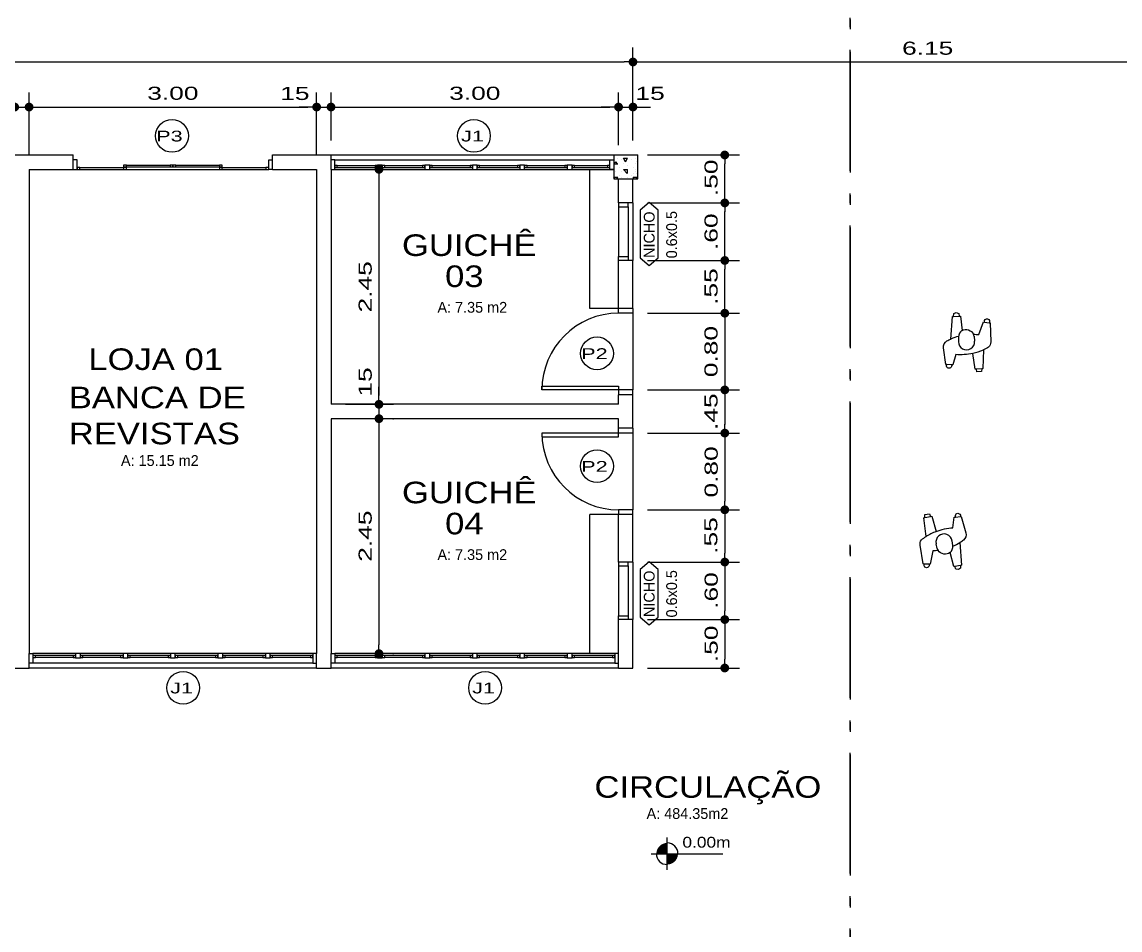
# Model space of a CAD drawing. Extents: x -13.6 to 37.9, y -332.9 to -283.8.
# Drawn here: x 2.1 to 13.56, y -302.23 to -292.76 of the extents above; entities that cross this region are included whole.
import ezdxf
from ezdxf.enums import TextEntityAlignment as Align

# ---------------------------------------------------------------- set-up
doc = ezdxf.new("R2010")
doc.units = 0
doc.header["$LTSCALE"] = 0.525
doc.header["$MEASUREMENT"] = 0
doc.header["$PDSIZE"] = -5
doc.linetypes.add('TRACOPT', pattern=[1.1, 0.8, -0.15, 0, -0.15])
doc.layers.get('0').update_dxf_attribs({"linetype": 'CONTINUOUS'})
doc.layers.get('DEFPOINTS').update_dxf_attribs({"linetype": 'CONTINUOUS'})
for name, color, linetype in [('COTA', 13, 'CONTINUOUS'), ('ESPECARQ', 1, 'CONTINUOUS'), ('ESQUADRIA', 2, 'CONTINUOUS'), ('FOLHA', 1, 'CONTINUOUS'), ('LINVISTA', 13, 'CONTINUOUS'), ('MOBIL', 1, 'CONTINUOUS'), ('MOBIL_I', 13, 'CONTINUOUS'), ('PAREDE', 6, 'CONTINUOUS'), ('PILARES', 5, 'CONTINUOUS'), ('RECUO', 13, 'TRACOPT'), ('REG120-160', 5, 'CONTINUOUS'), ('REG60-100', 2, 'CONTINUOUS'), ('UNIDADE', 4, 'CONTINUOUS')]:
    doc.layers.add(name, color=color, linetype=linetype)
doc.styles.add('REGUA100', font='romnswin', dxfattribs={"width": 1.2})
doc.styles.add('REGUA120', font='romnswin', dxfattribs={"width": 1.2})
doc.styles.add('REGUA60', font='romnswin', dxfattribs={"width": 1.5})
doc.styles.add('REGUA80', font='romnswin', dxfattribs={"width": 1.5})
doc.dimstyles.new('STANDARD$0', dxfattribs={"dimscale": 0.05, "dimtxt": 1.8, "dimasz": 1.2, "dimexe": 2, "dimexo": 2, "dimgap": 0.98, "dimtad": 1, "dimrnd": 0.5, "dimzin": 0, "dimdsep": 46, "dimtxsty": 'REGUA80', "dimblk1": 'DOT', "dimblk2": 'DOT', "dimsah": 1, "dimcen": 4, "dimdle": 4, "dimclrd": 22, "dimclre": 22, "dimclrt": 2, "dimadec": 0, "dimazin": 0, "dimtfac": 1, "dimtmove": 0, "dimatfit": 3, "dimldrblk": 'DOT', "dimfxl": 1, "dimtolj": 1, "dimtzin": 0, "dimarcsym": 0})

# ---------------------------------------------------------------- blocks, each defined once
blk = doc.blocks.new('_DOT')
at = {"color": 0, "linetype": 'ByBlock'}
blk.add_line((-0.5, 0), (-1, 0), dxfattribs=at)
at = {"color": 0, "linetype": 'ByBlock', "const_width": 0.5}
blk.add_lwpolyline([(-0.25, 0, 1), (0.25, 0, 1)], format="xyb", close=True, dxfattribs=at)
blk = doc.blocks.new('*D18')
at = {"color": 22, "linetype": 'ByBlock', "ltscale": 3}
for p, q in [((2.178, -294.15), (2.178, -293.5)), ((1.937, -293.652), (1.846, -293.652)), ((2.028, -293.652), (2.178, -293.652)), ((2.27, -293.652), (2.361, -293.652))]:
    blk.add_line(p, q, dxfattribs=at)
at = {"layer": 'DEFPOINTS', "color": 0, "linetype": 'ByBlock', "ltscale": 3}
for p in [(2.178, -293.652), (2.028, -294.302), (2.178, -294.302)]:
    blk.add_point(p, dxfattribs=at)
at = {"color": 22, "linetype": 'ByBlock', "ltscale": 3, "xscale": 0.09119999999999999, "yscale": 0.09119999999999999, "zscale": 0.09119999999999999}
blk.add_blockref('_DOT', (2.028, -293.652), dxfattribs=at)
at = {"color": 22, "linetype": 'ByBlock', "ltscale": 3, "xscale": 0.09119999999999999, "yscale": 0.09119999999999999, "zscale": 0.09119999999999999, "rotation": 180}
blk.add_blockref('_DOT', (2.178, -293.652), dxfattribs=at)
at = {"color": 2, "linetype": 'ByBlock', "ltscale": 3, "insert": (1.839, -293.51), "char_height": 0.1368, "attachment_point": 5, "style": 'REGUA80'}
blk.add_mtext('\\A1;{15}', dxfattribs=at)
blk = doc.blocks.new('COTAPT')
at = {"color": 0, "linetype": 'ByBlock', "ltscale": 3}
blk.add_line((0, 0), (200, 0), dxfattribs=at)
at = {"color": 6, "linetype": 'ByBlock', "ltscale": 3}
blk.add_lwpolyline([(-20, 20), (20, 20), (20, -20), (-20, -20)], close=True, dxfattribs=at)
blk = doc.blocks.new('*D19')
at = {"color": 22, "linetype": 'ByBlock', "ltscale": 3}
for p, q in [((5.178, -294.15), (5.178, -293.5)), ((2.27, -293.652), (5.087, -293.652))]:
    blk.add_line(p, q, dxfattribs=at)
at = {"layer": 'DEFPOINTS', "color": 0, "linetype": 'ByBlock', "ltscale": 3}
for p in [(5.178, -293.652), (2.178, -294.302), (5.178, -294.302)]:
    blk.add_point(p, dxfattribs=at)
at = {"color": 22, "linetype": 'ByBlock', "ltscale": 3, "xscale": 0.09119999999999999, "yscale": 0.09119999999999999, "zscale": 0.09119999999999999, "rotation": 180}
blk.add_blockref('_DOT', (2.178, -293.652), dxfattribs=at)
at = {"color": 22, "linetype": 'ByBlock', "ltscale": 3, "xscale": 0.09119999999999999, "yscale": 0.09119999999999999, "zscale": 0.09119999999999999}
blk.add_blockref('_DOT', (5.178, -293.652), dxfattribs=at)
at = {"color": 2, "linetype": 'ByBlock', "ltscale": 3, "insert": (3.678, -293.509), "char_height": 0.1368, "attachment_point": 5, "style": 'REGUA80'}
blk.add_mtext('\\A1;3.00', dxfattribs=at)
blk = doc.blocks.new('*D20')
at = {"color": 22, "linetype": 'ByBlock', "ltscale": 3}
for p, q in [((5.328, -294), (5.328, -293.5)), ((5.087, -293.652), (4.996, -293.652)), ((5.178, -293.652), (5.328, -293.652)), ((5.42, -293.652), (5.511, -293.652))]:
    blk.add_line(p, q, dxfattribs=at)
at = {"layer": 'DEFPOINTS', "color": 0, "linetype": 'ByBlock', "ltscale": 3}
for p in [(5.328, -293.652), (5.328, -294.152), (5.178, -294.302)]:
    blk.add_point(p, dxfattribs=at)
at = {"color": 22, "linetype": 'ByBlock', "ltscale": 3, "xscale": 0.09119999999999999, "yscale": 0.09119999999999999, "zscale": 0.09119999999999999}
blk.add_blockref('_DOT', (5.178, -293.652), dxfattribs=at)
at = {"color": 22, "linetype": 'ByBlock', "ltscale": 3, "xscale": 0.09119999999999999, "yscale": 0.09119999999999999, "zscale": 0.09119999999999999, "rotation": 180}
blk.add_blockref('_DOT', (5.328, -293.652), dxfattribs=at)
at = {"color": 2, "linetype": 'ByBlock', "ltscale": 3, "insert": (4.951, -293.511), "char_height": 0.1368, "attachment_point": 5, "style": 'REGUA80'}
blk.add_mtext('\\A1;{15}', dxfattribs=at)
blk = doc.blocks.new('*D21')
at = {"color": 22, "linetype": 'ByBlock', "ltscale": 3}
for p, q in [((8.328, -294.05), (8.328, -293.5)), ((5.42, -293.652), (8.237, -293.652))]:
    blk.add_line(p, q, dxfattribs=at)
at = {"layer": 'DEFPOINTS', "color": 0, "linetype": 'ByBlock', "ltscale": 3}
for p in [(8.328, -293.652), (5.328, -294.152), (8.328, -294.202)]:
    blk.add_point(p, dxfattribs=at)
at = {"color": 22, "linetype": 'ByBlock', "ltscale": 3, "xscale": 0.09119999999999999, "yscale": 0.09119999999999999, "zscale": 0.09119999999999999, "rotation": 180}
blk.add_blockref('_DOT', (5.328, -293.652), dxfattribs=at)
at = {"color": 22, "linetype": 'ByBlock', "ltscale": 3, "xscale": 0.09119999999999999, "yscale": 0.09119999999999999, "zscale": 0.09119999999999999}
blk.add_blockref('_DOT', (8.328, -293.652), dxfattribs=at)
at = {"color": 2, "linetype": 'ByBlock', "ltscale": 3, "insert": (6.828, -293.509), "char_height": 0.1368, "attachment_point": 5, "style": 'REGUA80'}
blk.add_mtext('\\A1;3.00', dxfattribs=at)
blk = doc.blocks.new('*D22')
at = {"color": 22, "linetype": 'ByBlock', "ltscale": 3}
for p, q in [((8.478, -294), (8.478, -293.5)), ((8.237, -293.652), (8.146, -293.652)), ((8.328, -293.652), (8.478, -293.652)), ((8.57, -293.652), (8.661, -293.652))]:
    blk.add_line(p, q, dxfattribs=at)
at = {"layer": 'DEFPOINTS', "color": 0, "linetype": 'ByBlock', "ltscale": 3}
for p in [(8.478, -293.652), (8.478, -294.152), (8.328, -294.202)]:
    blk.add_point(p, dxfattribs=at)
at = {"color": 22, "linetype": 'ByBlock', "ltscale": 3, "xscale": 0.09119999999999999, "yscale": 0.09119999999999999, "zscale": 0.09119999999999999}
blk.add_blockref('_DOT', (8.328, -293.652), dxfattribs=at)
at = {"color": 22, "linetype": 'ByBlock', "ltscale": 3, "xscale": 0.09119999999999999, "yscale": 0.09119999999999999, "zscale": 0.09119999999999999, "rotation": 180}
blk.add_blockref('_DOT', (8.478, -293.652), dxfattribs=at)
at = {"color": 2, "linetype": 'ByBlock', "ltscale": 3, "insert": (8.657, -293.51), "char_height": 0.1368, "attachment_point": 5, "style": 'REGUA80'}
blk.add_mtext('\\A1;{15}', dxfattribs=at)
blk = doc.blocks.new('*D24')
at = {"color": 22, "linetype": 'ByBlock', "ltscale": 3}
for p, q in [((5.48, -294.302), (5.98, -294.302)), ((5.828, -294.393), (5.828, -296.661)), ((5.48, -296.752), (5.98, -296.752))]:
    blk.add_line(p, q, dxfattribs=at)
at = {"layer": 'DEFPOINTS', "color": 0, "linetype": 'ByBlock', "ltscale": 3}
for p in [(5.328, -294.302), (5.328, -296.752), (5.828, -296.752)]:
    blk.add_point(p, dxfattribs=at)
at = {"color": 22, "linetype": 'ByBlock', "ltscale": 3, "xscale": 0.09119999999999999, "yscale": 0.09119999999999999, "zscale": 0.09119999999999999}
for p, rotation in [((5.828, -294.302), 90), ((5.828, -296.752), 270)]:
    blk.add_blockref('_DOT', p, dxfattribs=dict(at, rotation=rotation))
at = {"color": 2, "linetype": 'ByBlock', "ltscale": 3, "insert": (5.685, -295.527), "char_height": 0.1368, "attachment_point": 5, "rotation": 90, "style": 'REGUA80'}
blk.add_mtext('\\A1;2.45', dxfattribs=at)
blk = doc.blocks.new('*D25')
at = {"color": 22, "linetype": 'ByBlock', "ltscale": 3}
for p, q in [((5.828, -296.661), (5.828, -296.57)), ((5.828, -296.752), (5.828, -296.902)), ((5.972, -296.902), (5.98, -296.902)), ((5.828, -296.993), (5.828, -297.084))]:
    blk.add_line(p, q, dxfattribs=at)
at = {"layer": 'DEFPOINTS', "color": 0, "linetype": 'ByBlock', "ltscale": 3}
for p in [(5.328, -296.752), (5.82, -296.902), (5.828, -296.902)]:
    blk.add_point(p, dxfattribs=at)
at = {"color": 22, "linetype": 'ByBlock', "ltscale": 3, "xscale": 0.09119999999999999, "yscale": 0.09119999999999999, "zscale": 0.09119999999999999}
for p, rotation in [((5.828, -296.752), 270), ((5.828, -296.902), 90)]:
    blk.add_blockref('_DOT', p, dxfattribs=dict(at, rotation=rotation))
at = {"color": 2, "linetype": 'ByBlock', "ltscale": 3, "insert": (5.685, -296.519), "char_height": 0.1368, "attachment_point": 5, "rotation": 90, "style": 'REGUA80'}
blk.add_mtext('\\A1;{15}', dxfattribs=at)
blk = doc.blocks.new('*D26')
at = {"color": 22, "linetype": 'ByBlock', "ltscale": 3}
for p, q in [((5.828, -296.993), (5.828, -299.261)), ((5.972, -299.352), (5.98, -299.352))]:
    blk.add_line(p, q, dxfattribs=at)
at = {"layer": 'DEFPOINTS', "color": 0, "linetype": 'ByBlock', "ltscale": 3}
for p in [(5.82, -296.902), (5.82, -299.352), (5.828, -299.352)]:
    blk.add_point(p, dxfattribs=at)
at = {"color": 22, "linetype": 'ByBlock', "ltscale": 3, "xscale": 0.09119999999999999, "yscale": 0.09119999999999999, "zscale": 0.09119999999999999}
for p, rotation in [((5.828, -296.902), 90), ((5.828, -299.352), 270)]:
    blk.add_blockref('_DOT', p, dxfattribs=dict(at, rotation=rotation))
at = {"color": 2, "linetype": 'ByBlock', "ltscale": 3, "insert": (5.685, -298.127), "char_height": 0.1368, "attachment_point": 5, "rotation": 90, "style": 'REGUA80'}
blk.add_mtext('\\A1;2.45', dxfattribs=at)
blk = doc.blocks.new('INDESQ1')
at = {"layer": 'ESPECARQ', "color": 0, "linetype": 'ByBlock', "ltscale": 3}
blk.add_lwpolyline([(-3.32, 0.44), (3.32, 0.44), (4.38, 1.7), (3.32, 2.96), (-3.32, 2.96), (-4.38, 1.7)], close=True, dxfattribs=at)
at = {"ltscale": 3, "style": 'REGUA60', "width": 1.2, "flags": 9}
blk.add_attdef('LOCAL', text='', height=1.5, dxfattribs=at).set_placement((-0.08, -4.35), align=Align.CENTER)
at = {"layer": 'ESPECARQ', "color": 0, "ltscale": 3, "style": 'REGUA60'}
for tag, p in [('COD', (-0.08, 0.95)), ('DIM', (-0.08, -2.17))]:
    blk.add_attdef(tag, text='', height=1.5, dxfattribs=at).set_placement(p, align=Align.CENTER)
blk = doc.blocks.new('*D27')
at = {"color": 22, "linetype": 'ByBlock', "ltscale": 3}
for p, q in [((9.436, -295.711), (9.436, -295.62)), ((8.63, -295.802), (9.588, -295.802)), ((9.436, -295.802), (9.436, -296.602)), ((8.63, -296.602), (9.588, -296.602)), ((9.436, -296.693), (9.436, -296.784))]:
    blk.add_line(p, q, dxfattribs=at)
at = {"layer": 'DEFPOINTS', "color": 0, "linetype": 'ByBlock', "ltscale": 3}
for p in [(8.478, -295.802), (8.478, -296.602), (9.436, -296.602)]:
    blk.add_point(p, dxfattribs=at)
at = {"color": 22, "linetype": 'ByBlock', "ltscale": 3, "xscale": 0.09119999999999999, "yscale": 0.09119999999999999, "zscale": 0.09119999999999999}
for p, rotation in [((9.436, -295.802), 270), ((9.436, -296.602), 90)]:
    blk.add_blockref('_DOT', p, dxfattribs=dict(at, rotation=rotation))
at = {"color": 2, "linetype": 'ByBlock', "ltscale": 3, "insert": (9.293, -296.202), "char_height": 0.1368, "attachment_point": 5, "rotation": 90, "style": 'REGUA80'}
blk.add_mtext('\\A1;0.80', dxfattribs=at)
blk = doc.blocks.new('*D28')
at = {"color": 22, "linetype": 'ByBlock', "ltscale": 3}
for p, q in [((8.63, -295.252), (9.588, -295.252)), ((9.436, -295.711), (9.436, -295.343))]:
    blk.add_line(p, q, dxfattribs=at)
at = {"layer": 'DEFPOINTS', "color": 0, "linetype": 'ByBlock', "ltscale": 3}
for p in [(8.478, -295.252), (9.436, -295.252), (8.478, -295.802)]:
    blk.add_point(p, dxfattribs=at)
at = {"color": 22, "linetype": 'ByBlock', "ltscale": 3, "xscale": 0.09119999999999999, "yscale": 0.09119999999999999, "zscale": 0.09119999999999999}
for p, rotation in [((9.436, -295.252), 90), ((9.436, -295.802), 270)]:
    blk.add_blockref('_DOT', p, dxfattribs=dict(at, rotation=rotation))
at = {"color": 2, "linetype": 'ByBlock', "ltscale": 3, "insert": (9.293, -295.524), "char_height": 0.1368, "attachment_point": 5, "rotation": 90, "style": 'REGUA80'}
blk.add_mtext('\\A1;{.55}', dxfattribs=at)
blk = doc.blocks.new('*D29')
at = {"color": 22, "linetype": 'ByBlock', "ltscale": 3}
for p, q in [((8.63, -294.652), (9.588, -294.652)), ((9.436, -295.161), (9.436, -294.743))]:
    blk.add_line(p, q, dxfattribs=at)
at = {"layer": 'DEFPOINTS', "color": 0, "linetype": 'ByBlock', "ltscale": 3}
for p in [(8.478, -294.652), (9.436, -294.652), (8.478, -295.252)]:
    blk.add_point(p, dxfattribs=at)
at = {"color": 22, "linetype": 'ByBlock', "ltscale": 3, "xscale": 0.09119999999999999, "yscale": 0.09119999999999999, "zscale": 0.09119999999999999}
for p, rotation in [((9.436, -294.652), 90), ((9.436, -295.252), 270)]:
    blk.add_blockref('_DOT', p, dxfattribs=dict(at, rotation=rotation))
at = {"color": 2, "linetype": 'ByBlock', "ltscale": 3, "insert": (9.294, -294.952), "char_height": 0.1368, "attachment_point": 5, "rotation": 90, "style": 'REGUA80'}
blk.add_mtext('\\A1;{.60}', dxfattribs=at)
blk = doc.blocks.new('*D30')
at = {"color": 22, "linetype": 'ByBlock', "ltscale": 3}
for p, q in [((8.63, -294.152), (9.588, -294.152)), ((9.436, -294.561), (9.436, -294.243))]:
    blk.add_line(p, q, dxfattribs=at)
at = {"layer": 'DEFPOINTS', "color": 0, "linetype": 'ByBlock', "ltscale": 3}
for p in [(8.478, -294.152), (9.436, -294.152), (8.478, -294.652)]:
    blk.add_point(p, dxfattribs=at)
at = {"color": 22, "linetype": 'ByBlock', "ltscale": 3, "xscale": 0.09119999999999999, "yscale": 0.09119999999999999, "zscale": 0.09119999999999999}
for p, rotation in [((9.436, -294.152), 90), ((9.436, -294.652), 270)]:
    blk.add_blockref('_DOT', p, dxfattribs=dict(at, rotation=rotation))
at = {"color": 2, "linetype": 'ByBlock', "ltscale": 3, "insert": (9.294, -294.39), "char_height": 0.1368, "attachment_point": 5, "rotation": 90, "style": 'REGUA80'}
blk.add_mtext('\\A1;{.50}', dxfattribs=at)
blk = doc.blocks.new('*D31')
at = {"color": 22, "linetype": 'ByBlock', "ltscale": 3}
for p, q in [((9.436, -296.693), (9.436, -296.961)), ((8.63, -297.052), (9.588, -297.052))]:
    blk.add_line(p, q, dxfattribs=at)
at = {"layer": 'DEFPOINTS', "color": 0, "linetype": 'ByBlock', "ltscale": 3}
for p in [(8.478, -296.602), (8.478, -297.052), (9.436, -297.052)]:
    blk.add_point(p, dxfattribs=at)
at = {"color": 22, "linetype": 'ByBlock', "ltscale": 3, "xscale": 0.09119999999999999, "yscale": 0.09119999999999999, "zscale": 0.09119999999999999}
for p, rotation in [((9.436, -296.602), 90), ((9.436, -297.052), 270)]:
    blk.add_blockref('_DOT', p, dxfattribs=dict(at, rotation=rotation))
at = {"color": 2, "linetype": 'ByBlock', "ltscale": 3, "insert": (9.293, -296.829), "char_height": 0.1368, "attachment_point": 5, "rotation": 90, "style": 'REGUA80'}
blk.add_mtext('\\A1;{.45}', dxfattribs=at)
blk = doc.blocks.new('*D32')
at = {"color": 22, "linetype": 'ByBlock', "ltscale": 3}
for p, q in [((9.436, -297.143), (9.436, -297.761)), ((8.63, -297.852), (9.588, -297.852))]:
    blk.add_line(p, q, dxfattribs=at)
at = {"layer": 'DEFPOINTS', "color": 0, "linetype": 'ByBlock', "ltscale": 3}
for p in [(8.478, -297.052), (8.478, -297.852), (9.436, -297.852)]:
    blk.add_point(p, dxfattribs=at)
at = {"color": 22, "linetype": 'ByBlock', "ltscale": 3, "xscale": 0.09119999999999999, "yscale": 0.09119999999999999, "zscale": 0.09119999999999999}
for p, rotation in [((9.436, -297.052), 90), ((9.436, -297.852), 270)]:
    blk.add_blockref('_DOT', p, dxfattribs=dict(at, rotation=rotation))
at = {"color": 2, "linetype": 'ByBlock', "ltscale": 3, "insert": (9.295, -297.457), "char_height": 0.1368, "attachment_point": 5, "rotation": 90, "style": 'REGUA80'}
blk.add_mtext('\\A1;0.80', dxfattribs=at)
blk = doc.blocks.new('*D33')
at = {"color": 22, "linetype": 'ByBlock', "ltscale": 3}
for p, q in [((9.436, -297.943), (9.436, -298.306)), ((8.63, -298.397), (9.588, -298.397))]:
    blk.add_line(p, q, dxfattribs=at)
at = {"layer": 'DEFPOINTS', "color": 0, "linetype": 'ByBlock', "ltscale": 3}
for p in [(8.478, -297.852), (8.478, -298.397), (9.436, -298.397)]:
    blk.add_point(p, dxfattribs=at)
at = {"color": 22, "linetype": 'ByBlock', "ltscale": 3, "xscale": 0.09119999999999999, "yscale": 0.09119999999999999, "zscale": 0.09119999999999999}
for p, rotation in [((9.436, -297.852), 90), ((9.436, -298.397), 270)]:
    blk.add_blockref('_DOT', p, dxfattribs=dict(at, rotation=rotation))
at = {"color": 2, "linetype": 'ByBlock', "ltscale": 3, "insert": (9.291, -298.12), "char_height": 0.1368, "attachment_point": 5, "rotation": 90, "style": 'REGUA80'}
blk.add_mtext('\\A1;{.55}', dxfattribs=at)
blk = doc.blocks.new('*D34')
at = {"color": 22, "linetype": 'ByBlock', "ltscale": 3}
for p, q in [((9.436, -298.488), (9.436, -298.906)), ((8.63, -298.997), (9.588, -298.997))]:
    blk.add_line(p, q, dxfattribs=at)
at = {"layer": 'DEFPOINTS', "color": 0, "linetype": 'ByBlock', "ltscale": 3}
for p in [(8.478, -298.397), (8.478, -298.997), (9.436, -298.997)]:
    blk.add_point(p, dxfattribs=at)
at = {"color": 22, "linetype": 'ByBlock', "ltscale": 3, "xscale": 0.09119999999999999, "yscale": 0.09119999999999999, "zscale": 0.09119999999999999}
for p, rotation in [((9.436, -298.397), 90), ((9.436, -298.997), 270)]:
    blk.add_blockref('_DOT', p, dxfattribs=dict(at, rotation=rotation))
at = {"color": 2, "linetype": 'ByBlock', "ltscale": 3, "insert": (9.295, -298.694), "char_height": 0.1368, "attachment_point": 5, "rotation": 90, "style": 'REGUA80'}
blk.add_mtext('\\A1;{.60}', dxfattribs=at)
blk = doc.blocks.new('*D35')
at = {"color": 22, "linetype": 'ByBlock', "ltscale": 3}
for p, q in [((9.436, -299.088), (9.436, -299.411)), ((8.63, -299.502), (9.588, -299.502))]:
    blk.add_line(p, q, dxfattribs=at)
at = {"layer": 'DEFPOINTS', "color": 0, "linetype": 'ByBlock', "ltscale": 3}
for p in [(8.478, -298.997), (8.478, -299.502), (9.436, -299.502)]:
    blk.add_point(p, dxfattribs=at)
at = {"color": 22, "linetype": 'ByBlock', "ltscale": 3, "xscale": 0.09119999999999999, "yscale": 0.09119999999999999, "zscale": 0.09119999999999999}
for p, rotation in [((9.436, -298.997), 90), ((9.436, -299.502), 270)]:
    blk.add_blockref('_DOT', p, dxfattribs=dict(at, rotation=rotation))
at = {"color": 2, "linetype": 'ByBlock', "ltscale": 3, "insert": (9.295, -299.25), "char_height": 0.1368, "attachment_point": 5, "rotation": 90, "style": 'REGUA80'}
blk.add_mtext('\\A1;{.50}', dxfattribs=at)
blk = doc.blocks.new('*D135')
at = {"color": 22, "linetype": 'ByBlock', "ltscale": 3}
for p, q in [((-10.572, -294), (-10.572, -293.03)), ((8.478, -294), (8.478, -293.03)), ((-10.48, -293.182), (8.387, -293.182))]:
    blk.add_line(p, q, dxfattribs=at)
at = {"layer": 'DEFPOINTS', "color": 0, "linetype": 'ByBlock', "ltscale": 3}
for p in [(8.478, -293.182), (-10.572, -294.152), (8.478, -294.152)]:
    blk.add_point(p, dxfattribs=at)
at = {"color": 22, "linetype": 'ByBlock', "ltscale": 3, "xscale": 0.09119999999999999, "yscale": 0.09119999999999999, "zscale": 0.09119999999999999, "rotation": 180}
blk.add_blockref('_DOT', (-10.572, -293.182), dxfattribs=at)
at = {"color": 22, "linetype": 'ByBlock', "ltscale": 3, "xscale": 0.09119999999999999, "yscale": 0.09119999999999999, "zscale": 0.09119999999999999}
blk.add_blockref('_DOT', (8.478, -293.182), dxfattribs=at)
at = {"color": 2, "linetype": 'ByBlock', "ltscale": 3, "insert": (-1.047, -293.039), "char_height": 0.1368, "attachment_point": 5, "style": 'REGUA80'}
blk.add_mtext('\\A1;19.05', dxfattribs=at)
blk = doc.blocks.new('*D136')
at = {"color": 22, "linetype": 'ByBlock', "ltscale": 3}
for p, q in [((14.628, -294), (14.628, -293.03)), ((8.57, -293.182), (14.537, -293.182))]:
    blk.add_line(p, q, dxfattribs=at)
at = {"layer": 'DEFPOINTS', "color": 0, "linetype": 'ByBlock', "ltscale": 3}
for p in [(14.628, -293.182), (8.478, -294.152), (14.628, -294.152)]:
    blk.add_point(p, dxfattribs=at)
at = {"color": 22, "linetype": 'ByBlock', "ltscale": 3, "xscale": 0.09119999999999999, "yscale": 0.09119999999999999, "zscale": 0.09119999999999999, "rotation": 180}
blk.add_blockref('_DOT', (8.478, -293.182), dxfattribs=at)
at = {"color": 22, "linetype": 'ByBlock', "ltscale": 3, "xscale": 0.09119999999999999, "yscale": 0.09119999999999999, "zscale": 0.09119999999999999}
blk.add_blockref('_DOT', (14.628, -293.182), dxfattribs=at)
at = {"color": 2, "linetype": 'ByBlock', "ltscale": 3, "insert": (11.553, -293.039), "char_height": 0.1368, "attachment_point": 5, "style": 'REGUA80'}
blk.add_mtext('\\A1;6.15', dxfattribs=at)
blk = doc.blocks.new('INDUNI1')
at = {"color": 0, "ltscale": 3, "style": 'REGUA100', "width": 1.2, "flags": 8}
for tag, p in [('NOME1', (0, 0)), ('NOME2', (0, -4.29))]:
    blk.add_attdef(tag, text='', height=2.5, dxfattribs=at).set_placement(p, align=Align.CENTER)
at = {"layer": 'ESPECARQ', "color": 2, "ltscale": 3, "style": 'REGUA60'}
blk.add_attdef('AREA', text='', height=1.5, dxfattribs=at).set_placement((0, -7.81), align=Align.CENTER)
at = {"layer": 'ESPECARQ', "color": 2, "ltscale": 3, "style": 'REGUA60', "flags": 8}
for tag, p in [('PISO', (0, -10.31)), ('REVPAR', (0, -12.81)), ('PEDIR', (0, -15.31))]:
    blk.add_attdef(tag, text='', height=1.5, dxfattribs=at).set_placement(p, align=Align.CENTER)
blk = doc.blocks.new('NIVELPB')
at = {"color": 0, "linetype": 'ByBlock', "ltscale": 3}
for p, q in [((0, -2.25), (0, 2.25)), ((-2.25, 0), (7.75, 0))]:
    blk.add_line(p, q, dxfattribs=at)
at = {"color": 0, "linetype": 'ByBlock', "ltscale": 3, "const_width": 1.5}
for points in [[(-0.75, 0, -0.414214), (0, 0.75, -0.618034)], [(0, -0.75, 0.414214), (0.75, 0, 0.618034)]]:
    blk.add_lwpolyline(points, format="xyb", dxfattribs=at)
at = {"color": 0, "linetype": 'ByBlock', "ltscale": 3}
for start, end in [(180, 270), (0, 90)]:
    blk.add_arc((0, 0), 1.5, start, end, dxfattribs=at)
at = {"color": 2, "linetype": 'ByBlock', "ltscale": 3, "style": 'REGUA60', "width": 1.2}
blk.add_attdef('COTAPISO', (2.12, 0.85), '', height=1.5, dxfattribs=at)
blk = doc.blocks.new('ACCAL2_2')
at = {"color": 0, "ltscale": 3}
blk.add_lwpolyline([(-2.7, -16.8), (-26.3, -15.2), (-26.3, -14), (-29.3, -13.6), (-30.2, -11.4), (-29.4, -8.6), (-26.5, -8.2), (-26.5, -6.9), (-11.5, -5.2, -0.424988), (-7.6, 6.8, -0.023691), (-7.4, 12.4), (-20.6, 17.1), (-20.4, 18.3, -1.531314), (-19.6, 23.2), (-19.4, 24.3), (0.4, 24.7, -0.20126), (5.8, 22.6, -0.025235), (8.5, 17.3), (28.2, 16.7), (28.3, 15.6), (31.3, 15.2), (31.6, 10.3), (28.6, 9.8), (28.7, 8.4), (12.3, 6.1, -0.075889), (13.6, -11.8), (24.4, -14.7), (24.3, -16.1, -1.474162), (24, -21.1), (24, -22), (6.6, -24.5, -0.275118), (-0.7, -20.9, -0.019333)], format="xyb", close=True, dxfattribs=at)
at = {"layer": 'MOBIL_I', "ltscale": 3}
for p, q in [((-20.4, 18.3), (-19.6, 23.2)), ((28.3, 15.6), (28.6, 9.8)), ((-5.5, 7.5), (-0.4, 7.9)), ((-26.3, -14), (-26.5, -8.2)), ((-4.8, -8.9), (0.1, -9)), ((24.3, -16.1), (24, -21.1))]:
    blk.add_line(p, q, dxfattribs=at)
for centre, radius, start, end in [((-45.6, -7.1), 59.3, 12.854, 24.3016), ((-3.8, -1.1), 8.75, 101.0386, 115.8883), ((0.2, -0.5), 8.43, 269.2134, 94.4258), ((-4.7, -0.7), 8.21, 213.3792, 269.2134), ((51.7, 6.9), 59.3, 195.3852, 203.4891)]:
    blk.add_arc(centre, radius, start, end, dxfattribs=at)
blk = doc.blocks.new('*X164')
at = {"color": 0, "ltscale": 3}
for p, q in [((-10.62, -320.621), (-10.6, -320.601)), ((-10.62, -320.62), (-10.58, -320.62)), ((-10.62, -320.64), (-10.62, -320.64)), ((-10.582, -320.62), (-10.602, -320.6)), ((-10.58, -320.56), (-10.58, -320.56)), ((-10.56, -320.66), (-10.56, -320.66)), ((-10.54, -320.58), (-10.54, -320.58)), ((-10.5, -320.6), (-10.52, -320.56)), ((-10.52, -320.56), (-10.48, -320.56)), ((-10.52, -320.62), (-10.52, -320.62)), ((-10.5, -320.6), (-10.48, -320.56)), ((-10.48, -320.64), (-10.48, -320.64)), ((-10.44, -320.58), (-10.44, -320.58)), ((-10.42, -320.66), (-10.42, -320.66)), ((-10.4, -320.56), (-10.4, -320.56)), ((-10.4, -320.62), (-10.4, -320.62)), ((-10.38, -320.6), (-10.38, -320.6)), ((-10.611, -320.778), (-10.62, -320.76)), ((-10.62, -320.76), (-10.58, -320.76)), ((-10.6, -320.7), (-10.6, -320.7)), ((-10.589, -320.778), (-10.58, -320.76)), ((-10.56, -320.74), (-10.56, -320.74)), ((-10.54, -320.7), (-10.54, -320.7)), ((-10.54, -320.76), (-10.54, -320.76)), ((-10.482, -320.72), (-10.522, -320.68)), ((-10.52, -320.68), (-10.48, -320.68)), ((-10.48, -320.72), (-10.48, -320.68)), ((-10.48, -320.76), (-10.48, -320.76)), ((-10.44, -320.74), (-10.44, -320.74)), ((-10.42, -320.72), (-10.42, -320.72)), ((-10.411, -320.778), (-10.42, -320.76)), ((-10.42, -320.76), (-10.4, -320.76)), ((-10.4, -320.68), (-10.4, -320.68)), ((-10.4, -320.7), (-10.4, -320.7)), ((-10.4, -320.76), (-10.38, -320.76)), ((-10.389, -320.778), (-10.38, -320.76)), ((-10.38, -320.72), (-10.38, -320.72))]:
    blk.add_line(p, q, dxfattribs=at)

msp = doc.modelspace()

# ---------------------------------------------------------------- linework, layer by layer
at = {"layer": 'ESQUADRIA', "color": 1, "ltscale": 3}
for p, q in [((2.678, -294.302), (4.678, -294.302)), ((2.708, -294.282), (3.163, -294.282)), ((2.708, -294.302), (3.163, -294.302)), ((3.193, -294.257), (3.648, -294.257)), ((3.193, -294.277), (3.648, -294.277)), ((3.708, -294.257), (4.163, -294.257)), ((3.708, -294.277), (4.163, -294.277)), ((4.193, -294.282), (4.648, -294.282)), ((4.193, -294.302), (4.648, -294.302)), ((5.368, -294.202), (8.278, -294.202)), ((5.368, -294.302), (8.278, -294.302)), ((5.393, -294.262), (5.788, -294.262)), ((5.393, -294.282), (5.788, -294.282)), ((5.888, -294.262), (6.283, -294.262)), ((5.888, -294.282), (6.283, -294.282)), ((6.383, -294.262), (6.778, -294.262)), ((6.383, -294.282), (6.778, -294.282)), ((6.878, -294.262), (7.273, -294.262)), ((6.878, -294.282), (7.273, -294.282)), ((7.373, -294.262), (7.768, -294.262)), ((7.373, -294.282), (7.768, -294.282)), ((7.868, -294.262), (8.213, -294.262)), ((7.868, -294.282), (8.213, -294.282)), ((8.328, -294.692), (8.328, -295.212)), ((8.428, -294.692), (8.428, -295.212)), ((8.328, -298.437), (8.328, -298.957)), ((8.428, -298.437), (8.428, -298.957)), ((5.138, -299.352), (2.218, -299.352)), ((5.138, -299.452), (2.218, -299.452)), ((2.638, -299.372), (2.243, -299.372)), ((2.638, -299.392), (2.243, -299.392)), ((3.133, -299.372), (2.738, -299.372)), ((3.133, -299.392), (2.738, -299.392)), ((3.628, -299.372), (3.233, -299.372)), ((3.628, -299.392), (3.233, -299.392)), ((4.123, -299.372), (3.728, -299.372)), ((4.123, -299.392), (3.728, -299.392)), ((4.618, -299.372), (4.223, -299.372)), ((4.618, -299.392), (4.223, -299.392)), ((5.113, -299.372), (4.718, -299.372)), ((5.113, -299.392), (4.718, -299.392)), ((8.288, -299.352), (5.368, -299.352)), ((8.288, -299.452), (5.368, -299.452)), ((5.788, -299.372), (5.393, -299.372)), ((5.788, -299.392), (5.393, -299.392)), ((6.283, -299.372), (5.888, -299.372)), ((6.283, -299.392), (5.888, -299.392)), ((6.778, -299.372), (6.383, -299.372)), ((6.778, -299.392), (6.383, -299.392)), ((7.273, -299.372), (6.878, -299.372)), ((7.273, -299.392), (6.878, -299.392)), ((7.768, -299.372), (7.373, -299.372)), ((7.768, -299.392), (7.373, -299.392)), ((8.263, -299.372), (7.868, -299.372)), ((8.263, -299.392), (7.868, -299.392))]:
    msp.add_line(p, q, dxfattribs=at)
for points in [[(5.328, -294.152), (5.328, -294.152), (8.278, -294.152)], [(8.478, -294.652), (8.478, -294.652), (8.478, -295.252), (8.478, -295.252)], [(8.478, -298.397), (8.478, -298.397), (8.478, -298.997), (8.478, -298.997)], [(5.178, -299.502), (5.178, -299.502), (2.178, -299.502), (2.178, -299.502)], [(8.328, -299.502), (8.328, -299.502), (5.328, -299.502), (5.328, -299.502)]]:
    msp.add_lwpolyline(points, dxfattribs=at)
at = {"layer": 'ESQUADRIA', "ltscale": 3}
for points in [[(2.638, -294.302), (2.678, -294.302), (2.678, -294.202), (2.638, -294.202)], [(4.718, -294.302), (4.678, -294.302), (4.678, -294.202), (4.718, -294.202)], [(5.328, -294.302), (5.368, -294.302), (5.368, -294.202), (5.328, -294.202)], [(8.278, -294.302), (8.238, -294.302), (8.238, -294.202), (8.278, -294.202)], [(8.328, -294.652), (8.328, -294.692), (8.428, -294.692), (8.428, -294.652)], [(8.328, -295.252), (8.328, -295.212), (8.428, -295.212), (8.428, -295.252)], [(8.478, -295.752), (8.478, -295.802), (8.328, -295.802), (8.328, -295.752)], [(8.478, -296.652), (8.478, -296.602), (8.328, -296.602), (8.328, -296.652)], [(8.478, -297.002), (8.478, -297.052), (8.328, -297.052), (8.328, -297.002)], [(8.478, -297.902), (8.478, -297.852), (8.328, -297.852), (8.328, -297.902)], [(8.328, -298.397), (8.328, -298.437), (8.428, -298.437), (8.428, -298.397)], [(8.328, -298.997), (8.328, -298.957), (8.428, -298.957), (8.428, -298.997)], [(2.178, -299.352), (2.218, -299.352), (2.218, -299.452), (2.178, -299.452)], [(5.178, -299.352), (5.138, -299.352), (5.138, -299.452), (5.178, -299.452)], [(5.328, -299.352), (5.368, -299.352), (5.368, -299.452), (5.328, -299.452)], [(8.328, -299.352), (8.288, -299.352), (8.288, -299.452), (8.328, -299.452)]]:
    msp.add_lwpolyline(points, dxfattribs=at)
for points in [[(2.678, -294.302), (2.708, -294.302), (2.708, -294.282), (2.678, -294.282)], [(3.163, -294.277), (3.193, -294.277), (3.193, -294.257), (3.163, -294.257)], [(3.193, -294.282), (3.163, -294.282), (3.163, -294.302), (3.193, -294.302)], [(3.678, -294.257), (3.648, -294.257), (3.648, -294.277), (3.678, -294.277)], [(3.678, -294.277), (3.708, -294.277), (3.708, -294.257), (3.678, -294.257)], [(4.193, -294.257), (4.163, -294.257), (4.163, -294.277), (4.193, -294.277)], [(4.163, -294.302), (4.193, -294.302), (4.193, -294.282), (4.163, -294.282)], [(4.678, -294.282), (4.648, -294.282), (4.648, -294.302), (4.678, -294.302)], [(5.368, -294.282), (5.393, -294.282), (5.393, -294.262), (5.368, -294.262)], [(5.813, -294.262), (5.788, -294.262), (5.788, -294.282), (5.813, -294.282)], [(5.813, -294.302), (5.863, -294.302), (5.863, -294.257), (5.813, -294.257)], [(5.863, -294.282), (5.888, -294.282), (5.888, -294.262), (5.863, -294.262)], [(6.308, -294.262), (6.283, -294.262), (6.283, -294.282), (6.308, -294.282)], [(6.308, -294.302), (6.358, -294.302), (6.358, -294.257), (6.308, -294.257)], [(6.358, -294.282), (6.383, -294.282), (6.383, -294.262), (6.358, -294.262)], [(6.803, -294.262), (6.778, -294.262), (6.778, -294.282), (6.803, -294.282)], [(6.803, -294.302), (6.853, -294.302), (6.853, -294.257), (6.803, -294.257)], [(6.853, -294.282), (6.878, -294.282), (6.878, -294.262), (6.853, -294.262)], [(7.298, -294.262), (7.273, -294.262), (7.273, -294.282), (7.298, -294.282)], [(7.298, -294.302), (7.348, -294.302), (7.348, -294.257), (7.298, -294.257)], [(7.348, -294.282), (7.373, -294.282), (7.373, -294.262), (7.348, -294.262)], [(7.793, -294.262), (7.768, -294.262), (7.768, -294.282), (7.793, -294.282)], [(7.793, -294.302), (7.843, -294.302), (7.843, -294.257), (7.793, -294.257)], [(7.843, -294.282), (7.868, -294.282), (7.868, -294.262), (7.843, -294.262)], [(8.238, -294.262), (8.213, -294.262), (8.213, -294.282), (8.238, -294.282)], [(7.528, -296.562), (8.328, -296.562), (8.328, -296.602), (7.528, -296.602)], [(7.528, -297.092), (8.328, -297.092), (8.328, -297.052), (7.528, -297.052)], [(2.218, -299.392), (2.243, -299.392), (2.243, -299.372), (2.218, -299.372)], [(2.663, -299.372), (2.638, -299.372), (2.638, -299.392), (2.663, -299.392)], [(2.713, -299.352), (2.663, -299.352), (2.663, -299.397), (2.713, -299.397)], [(2.713, -299.392), (2.738, -299.392), (2.738, -299.372), (2.713, -299.372)], [(3.158, -299.372), (3.133, -299.372), (3.133, -299.392), (3.158, -299.392)], [(3.208, -299.352), (3.158, -299.352), (3.158, -299.397), (3.208, -299.397)], [(3.208, -299.392), (3.233, -299.392), (3.233, -299.372), (3.208, -299.372)], [(3.653, -299.372), (3.628, -299.372), (3.628, -299.392), (3.653, -299.392)], [(3.703, -299.352), (3.653, -299.352), (3.653, -299.397), (3.703, -299.397)], [(3.703, -299.392), (3.728, -299.392), (3.728, -299.372), (3.703, -299.372)], [(4.148, -299.372), (4.123, -299.372), (4.123, -299.392), (4.148, -299.392)], [(4.198, -299.352), (4.148, -299.352), (4.148, -299.397), (4.198, -299.397)], [(4.198, -299.392), (4.223, -299.392), (4.223, -299.372), (4.198, -299.372)], [(4.643, -299.372), (4.618, -299.372), (4.618, -299.392), (4.643, -299.392)], [(4.693, -299.352), (4.643, -299.352), (4.643, -299.397), (4.693, -299.397)], [(4.693, -299.392), (4.718, -299.392), (4.718, -299.372), (4.693, -299.372)], [(5.138, -299.372), (5.113, -299.372), (5.113, -299.392), (5.138, -299.392)], [(5.368, -299.392), (5.393, -299.392), (5.393, -299.372), (5.368, -299.372)], [(5.813, -299.372), (5.788, -299.372), (5.788, -299.392), (5.813, -299.392)], [(5.863, -299.352), (5.813, -299.352), (5.813, -299.397), (5.863, -299.397)], [(5.863, -299.392), (5.888, -299.392), (5.888, -299.372), (5.863, -299.372)], [(6.308, -299.372), (6.283, -299.372), (6.283, -299.392), (6.308, -299.392)], [(6.358, -299.352), (6.308, -299.352), (6.308, -299.397), (6.358, -299.397)], [(6.358, -299.392), (6.383, -299.392), (6.383, -299.372), (6.358, -299.372)], [(6.803, -299.372), (6.778, -299.372), (6.778, -299.392), (6.803, -299.392)], [(6.853, -299.352), (6.803, -299.352), (6.803, -299.397), (6.853, -299.397)], [(6.853, -299.392), (6.878, -299.392), (6.878, -299.372), (6.853, -299.372)], [(7.298, -299.372), (7.273, -299.372), (7.273, -299.392), (7.298, -299.392)], [(7.348, -299.352), (7.298, -299.352), (7.298, -299.397), (7.348, -299.397)], [(7.348, -299.392), (7.373, -299.392), (7.373, -299.372), (7.348, -299.372)], [(7.793, -299.372), (7.768, -299.372), (7.768, -299.392), (7.793, -299.392)], [(7.843, -299.352), (7.793, -299.352), (7.793, -299.397), (7.843, -299.397)], [(7.843, -299.392), (7.868, -299.392), (7.868, -299.372), (7.843, -299.372)], [(8.288, -299.372), (8.263, -299.372), (8.263, -299.392), (8.288, -299.392)]]:
    msp.add_lwpolyline(points, close=True, dxfattribs=at)
at = {"layer": 'FOLHA', "linetype": 'Continuous'}
for p, q in [((8.028, -295.752), (8.028, -294.302)), ((8.028, -299.352), (8.028, -297.902))]:
    msp.add_line(p, q, dxfattribs=at)
at = {"layer": 'FOLHA', "ltscale": 3}
for p, q in [((8.328, -295.752), (8.028, -295.752)), ((8.328, -297.902), (8.028, -297.902))]:
    msp.add_line(p, q, dxfattribs=at)
at = {"layer": 'LINVISTA', "ltscale": 3}
for p, q in [((8.478, -295.802), (8.478, -296.602)), ((8.478, -297.052), (8.478, -297.852))]:
    msp.add_line(p, q, dxfattribs=at)
for centre in [(3.669, -293.953), (6.819, -293.953), (8.103, -296.221), (8.103, -297.397), (3.785, -299.709), (6.935, -299.709)]:
    msp.add_circle(centre, 0.171, dxfattribs=at)
for centre, start, end in [((8.328, -296.602), 90, 180), ((8.328, -297.052), 180, 270)]:
    msp.add_arc(centre, 0.8, start, end, dxfattribs=at)
at = {"layer": 'PAREDE', "ltscale": 3}
for p, q in [((1.568, -294.152), (2.638, -294.152)), ((2.638, -294.302), (2.638, -294.152)), ((4.718, -294.302), (4.718, -294.152)), ((4.718, -294.152), (5.328, -294.152)), ((5.328, -294.302), (5.328, -294.152)), ((2.178, -294.302), (2.638, -294.302)), ((4.718, -294.302), (5.178, -294.302)), ((8.328, -294.652), (8.328, -294.402)), ((8.478, -294.652), (8.478, -294.402)), ((8.478, -294.652), (8.328, -294.652)), ((8.478, -295.252), (8.328, -295.252)), ((8.328, -295.752), (8.328, -295.252)), ((8.478, -295.752), (8.478, -295.252)), ((8.478, -295.752), (8.328, -295.752)), ((8.478, -296.652), (8.328, -296.652)), ((8.328, -296.752), (8.328, -296.652)), ((8.478, -297.002), (8.478, -296.652)), ((8.328, -297.002), (8.328, -296.902)), ((8.478, -297.002), (8.328, -297.002)), ((8.478, -297.902), (8.328, -297.902)), ((8.328, -298.397), (8.328, -297.902)), ((8.478, -298.397), (8.478, -297.902)), ((8.478, -298.397), (8.328, -298.397)), ((8.478, -298.997), (8.328, -298.997)), ((8.328, -299.352), (8.328, -298.997)), ((8.478, -299.502), (8.478, -298.997)), ((2.178, -299.502), (2.178, -299.352)), ((5.178, -299.502), (5.178, -299.352)), ((5.328, -299.502), (5.328, -299.352)), ((8.328, -299.502), (8.328, -299.352)), ((2.028, -299.502), (2.178, -299.502)), ((5.178, -299.502), (5.328, -299.502)), ((8.328, -299.502), (8.478, -299.502))]:
    msp.add_line(p, q, dxfattribs=at)
at = {"layer": 'PAREDE', "linetype": 'Continuous'}
for p, q in [((2.178, -294.302), (2.178, -299.352)), ((5.178, -294.302), (5.178, -299.352)), ((5.328, -294.302), (5.328, -296.752)), ((8.328, -296.752), (5.328, -296.752)), ((8.328, -296.902), (5.328, -296.902)), ((5.328, -296.902), (5.328, -299.352))]:
    msp.add_line(p, q, dxfattribs=at)
at = {"layer": 'PILARES', "ltscale": 3}
msp.add_line((8.278, -294.152), (8.528, -294.152), dxfattribs=at)
at = {"layer": 'PILARES', "linetype": 'Continuous', "ltscale": 3}
for points in [[(8.278, -294.402), (8.528, -294.402), (8.528, -294.152)], [(8.278, -294.152), (8.278, -294.402)]]:
    msp.add_lwpolyline(points, dxfattribs=at)
at = {"layer": 'RECUO', "ltscale": 3}
for p, q in [((10.744, -332.799), (10.744, -283.912)), ((10.744, -283.912), (10.744, -332.799))]:
    msp.add_line(p, q, dxfattribs=at)

# ---------------------------------------------------------------- block references
at = {"layer": 'COTA', "ltscale": 3, "xscale": 0.075, "yscale": 0.075, "zscale": 0.075}
msp.add_blockref('NIVELPB', (8.835, -301.439), dxfattribs=at).add_auto_attribs({'COTAPISO': '0.00m'})
at = {"layer": 'ESPECARQ', "color": 2, "xscale": 0.075, "yscale": 0.075, "zscale": 0.075, "rotation": 90}
msp.add_blockref('INDESQ1', (8.775, -294.977), dxfattribs=at).add_auto_attribs({'COD': 'NICHO', 'DIM': '0.6x0.5'})
at = {"layer": 'ESPECARQ', "color": 2, "ltscale": 3, "xscale": 0.075, "yscale": 0.075, "zscale": 0.075, "rotation": 90}
msp.add_blockref('INDESQ1', (8.775, -298.722), dxfattribs=at).add_auto_attribs({'COD': 'NICHO', 'DIM': '0.6x0.5'})
at = {"layer": 'LINVISTA', "ltscale": 3}
msp.add_blockref('*X164', (18.9, 26.376), dxfattribs=at)
at = {"layer": 'MOBIL', "ltscale": 3, "xscale": 0.01, "yscale": 0.01, "zscale": 0.01}
for p, rotation in [((11.963, -296.098), 270), ((11.719, -298.191), 98.08215266108505)]:
    msp.add_blockref('ACCAL2_2', p, dxfattribs=dict(at, rotation=rotation))
at = {"layer": 'UNIDADE', "ltscale": 3, "xscale": 0.075, "yscale": 0.075, "zscale": 0.075}
for p, values in [((6.802, -295.211), {'AREA': 'A: 7.35 m2'}), ((3.542, -296.809), {'AREA': 'A: 15.15 m2'}), ((6.802, -297.79), {'AREA': 'A: 7.35 m2'})]:
    msp.add_blockref('INDUNI1', p, dxfattribs=at).add_auto_attribs(values)

# ---------------------------------------------------------------- texts
at = {"layer": 'REG120-160', "ltscale": 3, "style": 'REGUA120', "width": 1.2}
for s, p in [('GUICHÊ ', (6.068, -295.205)), ('03', (6.518, -295.529)), ('LOJA 01', (2.796, -296.394)), ('BANCA DE', (2.592, -296.793)), ('REVISTAS', (2.592, -297.169)), ('GUICHÊ ', (6.068, -297.784)), ('04', (6.518, -298.108)), ('CIRCULAÇÃO', (8.076, -300.855))]:
    msp.add_text(s, height=0.225, dxfattribs=at).set_placement(p)
at = {"layer": 'REG60-100', "ltscale": 3, "style": 'REGUA60', "width": 1.5}
for s, p in [('P3', (3.504, -294.011)), ('J1', (6.685, -294.011)), ('P2', (7.938, -296.28)), ('P2', (7.938, -297.456)), ('J1', (3.65, -299.767)), ('J1', (6.8, -299.767))]:
    msp.add_text(s, height=0.1125, dxfattribs=at).set_placement(p)
at = {"layer": 'REG60-100', "ltscale": 3, "style": 'REGUA60'}
msp.add_text('A: 484.35m2', height=0.1125, dxfattribs=at).set_placement((8.62, -301.076))

# ---------------------------------------------------------------- dimensions: what is measured, and where the dimension line sits
at = {"layer": 'COTA', "ltscale": 3}
for base, p1, p2, picture, middle in [((2.178, -293.652), (2.028, -294.302), (2.178, -294.302), '*D18', (1.839, -293.653)), ((5.328, -293.652), (5.178, -294.302), (5.328, -294.152), '*D20', (4.951, -293.654)), ((8.478, -293.652), (8.328, -294.202), (8.478, -294.152), '*D22', (8.657, -293.653))]:
    dim = msp.add_linear_dim(base=base, p1=p1, p2=p2, text='{15}', dimstyle='STANDARD$0', override={"dimscale": 0.076, "dimrnd": 0, "dimblk": 'COTAPT', "dimse1": 1, "dimtmove": 1}, dxfattribs=at)
    dim.commit()
    dim.dimension.update_dxf_attribs({"geometry": picture, "text_midpoint": middle, "dimtype": 128})
for base, p1, p2, picture, middle in [((5.178, -293.652), (2.178, -294.302), (5.178, -294.302), '*D19', (3.678, -293.509)), ((8.328, -293.652), (5.328, -294.152), (8.328, -294.202), '*D21', (6.828, -293.509))]:
    dim = msp.add_linear_dim(base=base, p1=p1, p2=p2, dimstyle='STANDARD$0', override={"dimscale": 0.076, "dimrnd": 0, "dimblk": 'COTAPT', "dimse1": 1, "dimtmove": 1}, dxfattribs=at)
    dim.commit()
    dim.dimension.update_dxf_attribs({"geometry": picture, "text_midpoint": middle})
for base, p1, p2, text, picture, middle in [((9.436, -294.152), (8.478, -294.652), (8.478, -294.152), '{.50}', '*D30', (9.436, -294.39)), ((9.436, -294.652), (8.478, -295.252), (8.478, -294.652), '{.60}', '*D29', (9.437, -294.952)), ((9.436, -295.252), (8.478, -295.802), (8.478, -295.252), '{.55}', '*D28', (9.436, -295.524)), ((5.828, -296.902), (5.328, -296.752), (5.82, -296.902), '{15}', '*D25', (5.828, -296.519)), ((9.436, -297.052), (8.478, -296.602), (8.478, -297.052), '{.45}', '*D31', (9.435, -296.829)), ((9.436, -298.397), (8.478, -297.852), (8.478, -298.397), '{.55}', '*D33', (9.434, -298.12)), ((9.436, -298.997), (8.478, -298.397), (8.478, -298.997), '{.60}', '*D34', (9.438, -298.694)), ((9.436, -299.502), (8.478, -298.997), (8.478, -299.502), '{.50}', '*D35', (9.438, -299.25))]:
    dim = msp.add_linear_dim(base=base, p1=p1, p2=p2, angle=90, text=text, dimstyle='STANDARD$0', override={"dimscale": 0.076, "dimrnd": 0, "dimblk": 'COTAPT', "dimse1": 1, "dimtmove": 1}, dxfattribs=at)
    dim.commit()
    dim.dimension.update_dxf_attribs({"geometry": picture, "text_midpoint": middle, "dimtype": 128})
for base, p1, p2, override, picture, middle in [((5.828, -296.752), (5.328, -294.302), (5.328, -296.752), {"dimscale": 0.076, "dimrnd": 0, "dimblk": 'COTAPT'}, '*D24', (5.685, -295.527)), ((9.436, -296.602), (8.478, -295.802), (8.478, -296.602), {"dimscale": 0.076, "dimrnd": 0, "dimblk": 'COTAPT'}, '*D27', (9.293, -296.202)), ((5.828, -299.352), (5.82, -296.902), (5.82, -299.352), {"dimscale": 0.076, "dimrnd": 0, "dimblk": 'COTAPT', "dimse1": 1, "dimtmove": 1}, '*D26', (5.685, -298.127))]:
    dim = msp.add_linear_dim(base=base, p1=p1, p2=p2, angle=90, dimstyle='STANDARD$0', override=override, dxfattribs=at)
    dim.commit()
    dim.dimension.update_dxf_attribs({"geometry": picture, "text_midpoint": middle})
dim = msp.add_linear_dim(base=(9.436, -297.852), p1=(8.478, -297.052), p2=(8.478, -297.852), angle=90, dimstyle='STANDARD$0', override={"dimscale": 0.076, "dimrnd": 0, "dimblk": 'COTAPT', "dimse1": 1, "dimtmove": 1}, dxfattribs=at)
dim.commit()
dim.dimension.update_dxf_attribs({"geometry": '*D32', "text_midpoint": (9.438, -297.457), "dimtype": 128})
at = {"layer": 'LINVISTA', "ltscale": 3}
for base, p1, p2, override, picture, middle in [((8.478, -293.182), (-10.572, -294.152), (8.478, -294.152), {"dimscale": 0.076, "dimrnd": 0, "dimblk": 'COTAPT'}, '*D135', (-1.047, -293.039)), ((14.628, -293.182), (8.478, -294.152), (14.628, -294.152), {"dimscale": 0.076, "dimrnd": 0, "dimblk": 'COTAPT', "dimse1": 1, "dimtmove": 1}, '*D136', (11.553, -293.039))]:
    dim = msp.add_linear_dim(base=base, p1=p1, p2=p2, dimstyle='STANDARD$0', override=override, dxfattribs=at)
    dim.commit()
    dim.dimension.update_dxf_attribs({"geometry": picture, "text_midpoint": middle})

doc.saveas('drawing.dxf')
